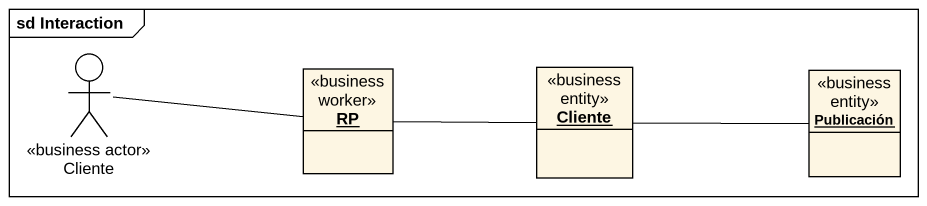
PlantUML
@startuml
mainframe sd Interaction
allowmixing
hide circle
hide empty members
actor Cliente <<business actor>>
object RP <<business worker>>
object "Cliente" as Cliente_2 <<business entity>>
object Publicación <<business entity>>
Cliente -right- RP
RP -right- Cliente_2
Cliente_2 -right- Publicación
@enduml
